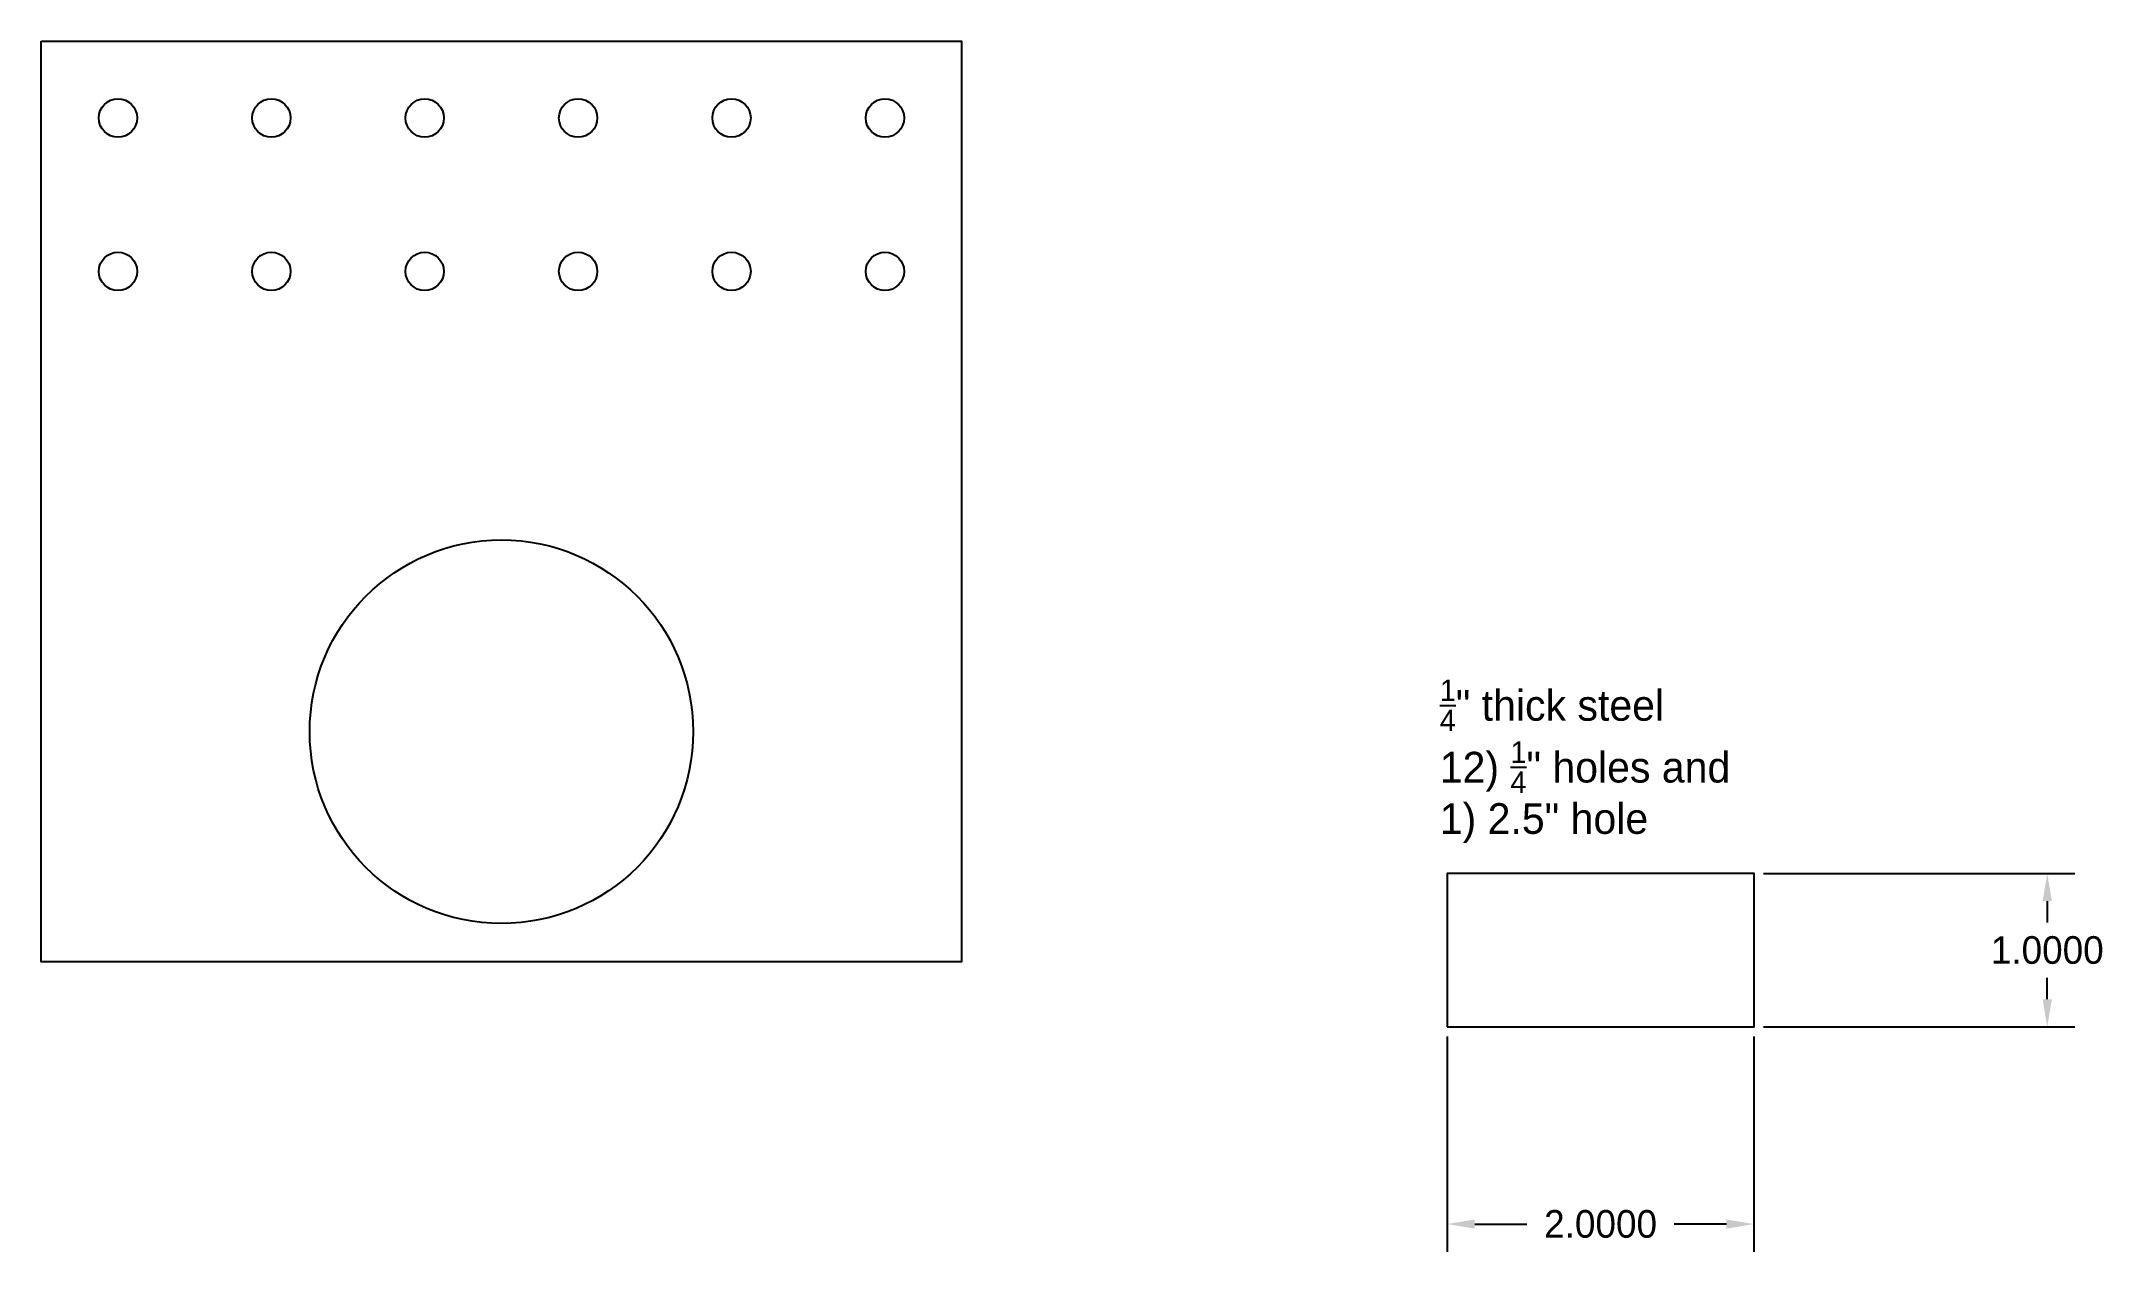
# Model space of a CAD drawing. Header units: inches. Extents: x 20.2 to 33.6, y 3.5 to 11.4.
import ezdxf

# ---------------------------------------------------------------- set-up
doc = ezdxf.new("R2010")
doc.units = ezdxf.units.IN
doc.header["$MEASUREMENT"] = 0
doc.layers.add('Dem', color=7, linetype='Continuous')
doc.dimstyles.get("Standard").update_dxf_attribs({"dimtxt": 0.18, "dimasz": 0.18, "dimexe": 0.18, "dimexo": 0.0625, "dimgap": 0.09, "dimtad": 0, "dimtih": 1, "dimtoh": 1, "dimdec": 4, "dimzin": 0, "dimdsep": 46, "dimtxsty": 'Standard', "dimcen": 0.09, "dimadec": 0, "dimazin": 0, "dimtfac": 1, "dimtdec": 4, "dimtofl": 0, "dimtmove": 0, "dimatfit": 3, "dimfxl": 0, "dimtolj": 1, "dimtzin": 0, "dimarcsym": 0})

# ---------------------------------------------------------------- blocks, each defined once
blk = doc.blocks.new('*D13')
at = {"color": 0, "lineweight": -2}
for p, q in [((29.326, 4.918), (29.326, 3.515)), ((31.326, 4.918), (31.326, 3.515)), ((29.506, 3.695), (29.846, 3.695)), ((31.146, 3.695), (30.806, 3.695))]:
    blk.add_line(p, q, dxfattribs=at)
at = {"color": 0}
for points in [[(29.506, 3.725), (29.506, 3.665), (29.326, 3.695)], [(31.146, 3.725), (31.146, 3.665), (31.326, 3.695)]]:
    blk.add_solid(points, dxfattribs=at)
at = {"layer": 'Defpoints', "color": 0}
for p in [(29.326, 4.98), (31.326, 4.98), (31.326, 3.695)]:
    blk.add_point(p, dxfattribs=at)
at = {"color": 0, "insert": (30.326, 3.695), "char_height": 0.18, "attachment_point": 5}
blk.add_mtext('\\A1;2.0000', dxfattribs=at)
blk = doc.blocks.new('*D14')
at = {"color": 0, "lineweight": -2}
for p, q in [((31.389, 5.98), (33.418, 5.98)), ((33.238, 5.8), (33.238, 5.66)), ((33.238, 5.16), (33.238, 5.3)), ((31.389, 4.98), (33.418, 4.98))]:
    blk.add_line(p, q, dxfattribs=at)
at = {"color": 0}
for points in [[(33.208, 5.8), (33.268, 5.8), (33.238, 5.98)], [(33.208, 5.16), (33.268, 5.16), (33.238, 4.98)]]:
    blk.add_solid(points, dxfattribs=at)
at = {"layer": 'Defpoints', "color": 0}
for p in [(31.326, 5.98), (31.326, 4.98), (33.238, 4.98)]:
    blk.add_point(p, dxfattribs=at)
at = {"color": 0, "insert": (33.238, 5.48), "char_height": 0.18, "attachment_point": 5}
blk.add_mtext('\\A1;1.0000', dxfattribs=at)

msp = doc.modelspace()

# ---------------------------------------------------------------- linework, layer by layer
msp.add_lwpolyline([(29.32635, 4.98042), (31.32635, 4.98042), (31.32635, 5.98042), (29.32635, 5.98042)], close=True)
at = {"layer": 'Dem'}
msp.add_lwpolyline([(20.16012, 11.40389), (26.16012, 11.40389), (26.16012, 5.40389), (20.16012, 5.40389)], close=True, dxfattribs=at)
for centre, radius in [((20.66012, 10.90389), 0.125), ((21.66012, 10.90389), 0.125), ((21.66012, 10.90389), 0.125), ((22.66012, 10.90389), 0.125), ((22.66012, 10.90389), 0.125), ((23.66012, 10.90389), 0.125), ((23.66012, 10.90389), 0.125), ((24.66012, 10.90389), 0.125), ((24.66012, 10.90389), 0.125), ((25.66012, 10.90389), 0.125), ((25.66012, 10.90389), 0.125), ((20.66012, 9.90389), 0.125), ((21.66012, 9.90389), 0.125), ((22.66012, 9.90389), 0.125), ((23.66012, 9.90389), 0.125), ((24.66012, 9.90389), 0.125), ((25.66012, 9.90389), 0.125), ((23.16012, 6.90389), 1.25)]:
    msp.add_circle(centre, radius, dxfattribs=at)

# ---------------------------------------------------------------- texts
at = {"insert": (29.2775, 7.24356), "char_height": 0.2, "width": 3.269, "attachment_point": 1}
msp.add_mtext('\\A1;{\\H0.7x;\\S1/4;}" thick steel\\P12) {\\H0.7x;\\S1/4;}" holes and \\P1) 2.5" hole', dxfattribs=at)

# ---------------------------------------------------------------- dimensions: what is measured, and where the dimension line sits
dim = msp.add_linear_dim(base=(33.23782, 4.98042), p1=(31.32635, 5.98042), p2=(31.32635, 4.98042), angle=90, dimstyle='Standard')
dim.commit()
dim.dimension.update_dxf_attribs({"geometry": '*D14', "text_midpoint": (33.23782, 5.48042)})
dim = msp.add_linear_dim(base=(31.32635, 3.69474), p1=(29.32635, 4.98042), p2=(31.32635, 4.98042), dimstyle='Standard')
dim.commit()
dim.dimension.update_dxf_attribs({"geometry": '*D13', "text_midpoint": (30.32635, 3.69474)})

doc.saveas('drawing.dxf')
